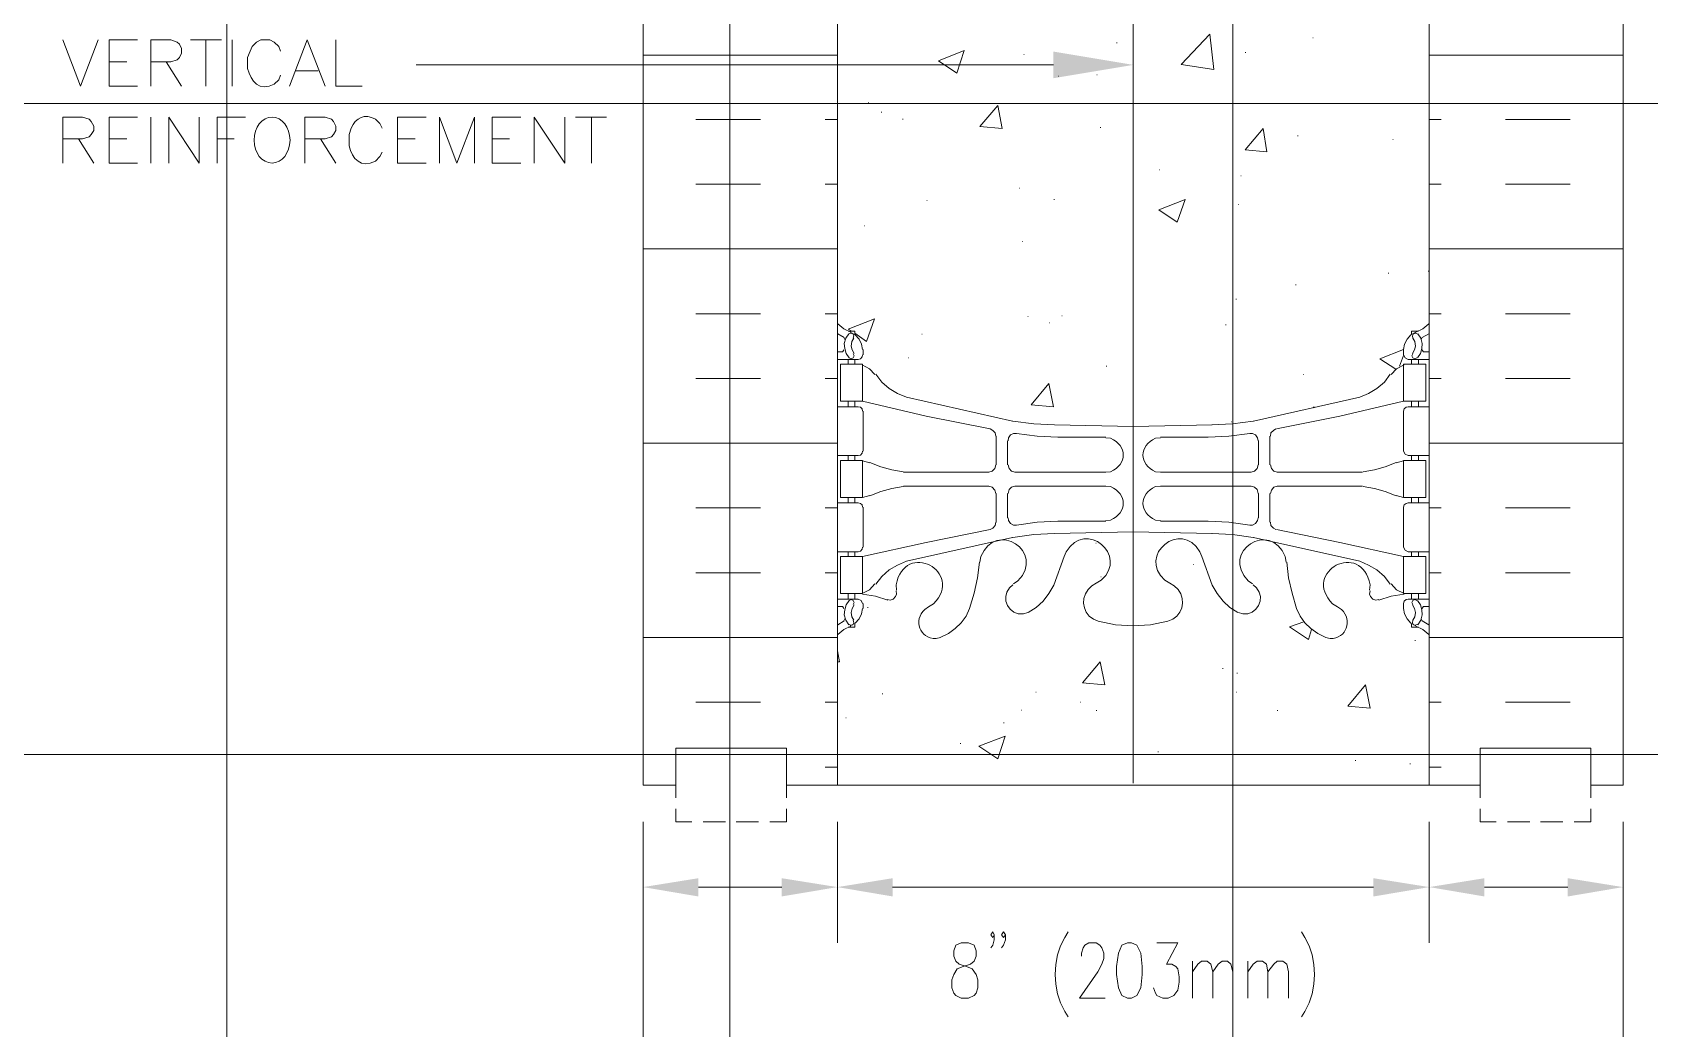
# Model space of a CAD drawing. Header units: millimetres. Extents: x 0 to 216, y 0 to 279.
# Drawn here: x 99.6 to 169, y 100 to 142.7 of the extents above; entities that cross this region are included whole.
import ezdxf

# ---------------------------------------------------------------- set-up
doc = ezdxf.new("R2010")
doc.units = ezdxf.units.MM
doc.layers.add('C00-00-00', color=7, linetype='Continuous')
doc.layers.add('C65-65-65', color=7, linetype='Continuous', true_color=0x656565)

msp = doc.modelspace()

# ---------------------------------------------------------------- hatches: boundary and pattern name
at = {"layer": 'C00-00-00'}
h = msp.add_hatch(color=256, dxfattribs=at)
h.dxf.hatch_style = 2
h.paths.add_polyline_path([(146.854333, 141.351), (143.425333, 140.7795), (143.425333, 141.9225)])
h = msp.add_hatch(color=256, dxfattribs=at)
h.dxf.hatch_style = 2
h.paths.add_polyline_path([(128.185333, 106.447167), (128.185333, 105.664), (125.814667, 106.066167)])
h = msp.add_hatch(color=256, dxfattribs=at)
h.dxf.hatch_style = 2
h.paths.add_polyline_path([(131.7625, 106.447167), (131.7625, 105.664), (134.154333, 106.066167)])
h = msp.add_hatch(color=256, dxfattribs=at)
h.dxf.hatch_style = 2
h.paths.add_polyline_path([(136.525, 106.447167), (136.525, 105.664), (134.154333, 106.066167)])
h = msp.add_hatch(color=256, dxfattribs=at)
h.dxf.hatch_style = 2
h.paths.add_polyline_path([(157.1625, 106.447167), (157.1625, 105.664), (159.554333, 106.066167)])
h = msp.add_hatch(color=256, dxfattribs=at)
h.dxf.hatch_style = 2
h.paths.add_polyline_path([(161.925, 106.447167), (161.925, 105.664), (159.554333, 106.066167)])
h = msp.add_hatch(color=256, dxfattribs=at)
h.dxf.hatch_style = 2
h.paths.add_polyline_path([(165.502167, 106.447167), (165.502167, 105.664), (167.872833, 106.066167)])

# ---------------------------------------------------------------- linework, layer by layer
at = {"layer": 'C00-00-00', "lineweight": 0}
for points in [[(107.95, 0), (107.95, 279.4)], [(129.54, 0), (129.54, 279.4)], [(151.13, 0), (151.13, 279.4)], [(146.854333, 224.768833), (146.854333, 110.532333)], [(125.814667, 110.447667), (125.814667, 167.618833), (127.211667, 167.618833), (127.211667, 169.206333), (131.974167, 169.206333), (131.974167, 167.618833), (134.154333, 167.618833)], [(167.872833, 110.447667), (167.872833, 167.618833), (166.497, 167.618833), (166.497, 169.206333), (161.7345, 169.206333), (161.7345, 167.618833), (159.554333, 167.618833)], [(134.154333, 167.618833), (134.154333, 110.447667)], [(159.554333, 110.447667), (159.554333, 167.618833)], [(100.9015, 142.4305), (101.6635, 140.440833), (102.4255, 142.4305)], [(102.891167, 140.440833), (102.891167, 142.4305), (104.118833, 142.4305)], [(104.690333, 140.440833), (104.690333, 142.4305), (105.537, 142.4305), (105.812167, 142.324667), (105.918, 142.24), (106.002667, 142.0495), (106.002667, 141.859), (105.918, 141.6685), (105.812167, 141.562667), (105.537, 141.478), (104.690333, 141.478)], [(106.383667, 142.4305), (107.717167, 142.4305)], [(107.039833, 142.4305), (107.039833, 140.440833)], [(108.182833, 142.4305), (108.182833, 140.440833)], [(110.257167, 141.943667), (110.1725, 142.134167), (109.982, 142.324667), (109.7915, 142.4305), (109.4105, 142.4305), (109.22, 142.324667), (109.0295, 142.134167), (108.944833, 141.943667), (108.839, 141.6685), (108.839, 141.202833), (108.899891, 140.992746), (108.984752, 140.805098), (109.09331, 140.646588), (109.225292, 140.523912), (109.380424, 140.443769), (109.558435, 140.412854), (109.759051, 140.437865), (109.982, 140.5255), (110.1725, 140.716), (110.257167, 140.9065)], [(110.638167, 140.440833), (111.400167, 142.4305), (112.162167, 140.440833)], [(112.627833, 142.4305), (112.627833, 140.440833), (113.749667, 140.440833)], [(102.891167, 141.478), (103.653167, 141.478)], [(105.3465, 141.478), (106.002667, 140.440833)], [(110.913333, 141.097), (111.865833, 141.097)], [(143.425333, 141.351), (116.078, 141.351)], [(102.891167, 140.440833), (104.118833, 140.440833)], [(215.9, 139.7), (0, 139.7)], [(100.9015, 137.138833), (100.9015, 139.107333), (101.748167, 139.107333), (102.0445, 139.022667), (102.129167, 138.916833), (102.235, 138.726333), (102.235, 138.535833), (102.129167, 138.3665), (102.0445, 138.260667), (101.748167, 138.176), (100.9015, 138.176)], [(102.891167, 137.138833), (102.891167, 139.107333), (104.118833, 139.107333)], [(104.690333, 139.107333), (104.690333, 137.138833)], [(105.452333, 137.138833), (105.452333, 139.107333), (106.764667, 137.138833), (106.764667, 139.107333)], [(107.526667, 137.138833), (107.526667, 139.107333), (108.754333, 139.107333)], [(111.294333, 137.138833), (111.294333, 139.107333), (112.162167, 139.107333), (112.437333, 139.022667), (112.522, 138.916833), (112.627833, 138.726333), (112.627833, 138.535833), (112.522, 138.3665), (112.437333, 138.260667), (112.162167, 138.176), (111.294333, 138.176)], [(114.6175, 138.641667), (114.511667, 138.832167), (114.321167, 139.022667), (114.157518, 139.096744), (113.99907, 139.13275), (113.848079, 139.132334), (113.706804, 139.097147), (113.577501, 139.028837), (113.462428, 138.929054), (113.363842, 138.799447), (113.284, 138.641667), (113.199333, 138.3665), (113.199333, 137.879667), (113.255857, 137.674858), (113.338851, 137.49149), (113.447039, 137.336382), (113.579143, 137.216356), (113.733885, 137.138234), (113.909988, 137.108836), (114.106174, 137.134984), (114.321167, 137.2235), (114.511667, 137.414), (114.6175, 137.6045)], [(115.273667, 137.138833), (115.273667, 139.107333), (116.501333, 139.107333)], [(117.072833, 137.138833), (117.072833, 139.107333), (117.813667, 137.138833), (118.575667, 139.107333), (118.575667, 137.138833)], [(119.337667, 137.138833), (119.337667, 139.107333), (120.565333, 139.107333)], [(121.136833, 137.138833), (121.136833, 139.107333), (122.449167, 137.138833), (122.449167, 139.107333)], [(122.914833, 139.107333), (124.248333, 139.107333)], [(123.592167, 139.107333), (123.592167, 137.138833)], [(101.578833, 138.176), (102.235, 137.138833)], [(102.891167, 138.176), (103.653167, 138.176)], [(107.526667, 138.176), (108.2675, 138.176)], [(111.971667, 138.176), (112.627833, 137.138833)], [(115.273667, 138.176), (116.035667, 138.176)], [(119.337667, 138.176), (120.0785, 138.176)], [(102.891167, 137.138833), (104.118833, 137.138833)], [(115.273667, 137.138833), (116.501333, 137.138833)], [(119.337667, 137.138833), (120.565333, 137.138833)], [(134.1755, 130.2385), (134.4295, 130.026833), (134.725833, 129.878667)], [(134.1755, 129.815167), (134.450667, 129.645833)], [(134.641167, 129.815167), (134.514167, 129.624667), (134.450667, 129.391833), (134.471833, 129.180167), (134.535333, 128.9685), (134.662333, 128.778)], [(134.62, 129.921), (134.895167, 129.921), (134.895167, 129.794)], [(134.831667, 129.624667), (134.852833, 129.7305), (134.8105, 129.815167), (134.725833, 129.836333), (134.62, 129.794)], [(135.233833, 129.137833), (135.1915, 129.370667), (135.085667, 129.582333), (134.916333, 129.772833), (134.704667, 129.878667)], [(158.982833, 129.878667), (158.771167, 129.772833), (158.601833, 129.582333), (158.496, 129.370667), (158.453667, 129.137833)], [(159.088667, 129.921), (158.792333, 129.921), (158.792333, 129.794)], [(159.0675, 129.794), (158.961667, 129.836333), (158.877, 129.815167), (158.834667, 129.7305), (158.855833, 129.624667)], [(158.982833, 129.878667), (159.279167, 130.026833), (159.533167, 130.2385)], [(159.046333, 128.778), (159.173333, 128.9685), (159.236833, 129.180167), (159.258, 129.391833), (159.1945, 129.624667), (159.0675, 129.815167)], [(159.258, 129.645833), (159.533167, 129.815167)], [(134.387167, 129.053167), (134.4295, 129.116667)], [(134.471833, 129.561167), (134.4295, 129.645833)], [(134.852833, 129.624667), (134.768167, 129.4765), (134.747, 129.286), (134.789333, 129.116667), (134.874, 128.9685)], [(135.255, 129.137833), (135.255, 128.905)], [(158.453667, 129.137833), (158.453667, 128.905)], [(158.834667, 128.9685), (158.919333, 129.116667), (158.961667, 129.286), (158.9405, 129.4765), (158.855833, 129.624667)], [(159.258, 129.645833), (159.215667, 129.561167)], [(159.258, 129.116667), (159.300333, 129.053167)], [(134.154333, 129.032), (134.387167, 129.032)], [(134.154333, 128.7145), (135.043333, 128.7145)], [(134.62, 128.7145), (134.62, 128.502833)], [(134.662333, 128.778), (134.747, 128.735667), (134.831667, 128.778), (134.874, 128.862667), (134.831667, 128.947333)], [(134.895167, 128.7145), (134.895167, 128.502833)], [(135.043333, 128.7145), (135.149167, 128.735667), (135.212667, 128.820333), (135.233833, 128.905)], [(135.763, 128.058333), (135.530167, 128.312333), (135.212667, 128.481667)], [(158.474833, 128.481667), (158.157333, 128.312333), (157.9245, 128.058333)], [(158.453667, 128.905), (158.517167, 128.778), (158.644167, 128.7145)], [(159.554333, 128.7145), (158.644167, 128.7145)], [(158.792333, 128.7145), (158.792333, 128.502833)], [(158.855833, 128.947333), (158.8135, 128.862667), (158.855833, 128.778), (158.9405, 128.735667), (159.025167, 128.778)], [(159.088667, 128.7145), (159.088667, 128.502833)], [(159.554333, 129.032), (159.300333, 129.032)], [(135.805333, 128.0795), (136.059333, 127.740833), (136.376833, 127.465667), (136.736667, 127.254), (137.117667, 127.084667)], [(156.569833, 127.084667), (156.950833, 127.254), (157.310667, 127.465667), (157.628167, 127.740833), (157.882167, 128.0795)], [(137.117667, 127.084667), (141.6685, 126.068667)], [(156.569833, 127.084667), (152.019, 126.068667)], [(134.154333, 126.6825), (135.043333, 126.6825)], [(134.62, 126.915333), (134.62, 126.6825)], [(134.895167, 126.915333), (134.895167, 126.6825)], [(135.233833, 126.492), (135.212667, 126.597833), (135.149167, 126.661333), (135.043333, 126.6825)], [(135.233833, 126.915333), (137.964333, 126.280333), (140.716, 125.73)], [(135.255, 126.492), (135.255, 124.7775)], [(152.992667, 125.73), (155.723167, 126.280333), (158.453667, 126.915333)], [(158.644167, 126.6825), (158.5595, 126.661333), (158.474833, 126.597833), (158.453667, 126.492)], [(158.453667, 126.492), (158.453667, 124.7775)], [(159.554333, 126.6825), (158.644167, 126.6825)], [(158.792333, 126.915333), (158.792333, 126.6825)], [(159.088667, 126.915333), (159.088667, 126.6825)], [(140.948833, 125.4125), (140.927667, 125.560667), (140.821833, 125.6665), (140.716, 125.73)], [(141.689667, 126.068667), (142.578667, 125.941667), (143.467667, 125.899333)], [(143.467667, 125.899333), (146.854333, 125.835833)], [(150.241, 125.899333), (146.854333, 125.835833)], [(150.219833, 125.899333), (151.108833, 125.941667), (151.997833, 126.068667)], [(152.9715, 125.73), (152.865667, 125.6665), (152.759833, 125.560667), (152.738667, 125.4125)], [(140.97, 125.4125), (140.97, 124.184833)], [(141.456833, 125.222), (141.456833, 124.184833)], [(141.837833, 125.5395), (141.710833, 125.5395), (141.583833, 125.476), (141.499167, 125.349), (141.478, 125.222)], [(141.837833, 125.5395), (142.726833, 125.4125), (143.615833, 125.370167)], [(143.615833, 125.370167), (145.669, 125.370167)], [(145.669, 123.867333), (145.880667, 123.8885), (146.007295, 123.952251), (146.117039, 124.026484), (146.209899, 124.109704), (146.285876, 124.200411), (146.344969, 124.297108), (146.387178, 124.398298), (146.412504, 124.502484), (146.420946, 124.608167), (146.412504, 124.71385), (146.387178, 124.818035), (146.344969, 124.919225), (146.285876, 125.015923), (146.209899, 125.10663), (146.117039, 125.189849), (146.007295, 125.264083), (145.880667, 125.327833), (145.669, 125.349)], [(148.0185, 125.349), (147.806833, 125.327833), (147.680205, 125.264083), (147.570461, 125.189849), (147.477601, 125.10663), (147.401624, 125.015923), (147.342531, 124.919225), (147.300322, 124.818035), (147.274996, 124.71385), (147.266554, 124.608167), (147.274996, 124.502484), (147.300322, 124.398298), (147.342531, 124.297108), (147.401624, 124.200411), (147.477601, 124.109704), (147.570461, 124.026484), (147.680205, 123.952251), (147.806833, 123.8885), (148.0185, 123.867333)], [(150.071667, 125.370167), (148.0185, 125.370167)], [(150.071667, 125.370167), (150.960667, 125.4125), (151.849667, 125.5395)], [(152.2095, 125.222), (152.188333, 125.349), (152.103667, 125.476), (151.976667, 125.5395), (151.849667, 125.5395)], [(152.230667, 125.222), (152.230667, 124.184833)], [(152.7175, 125.4125), (152.7175, 124.184833)], [(134.154333, 124.587), (135.043333, 124.587)], [(135.233833, 123.571), (135.233833, 124.375333), (134.281333, 124.375333), (134.281333, 123.571)], [(134.62, 124.587), (134.62, 124.375333)], [(134.895167, 124.587), (134.895167, 124.375333)], [(135.043333, 124.587), (135.149167, 124.608167), (135.212667, 124.692833), (135.233833, 124.7775)], [(135.551333, 124.2695), (135.233833, 124.354167)], [(135.551333, 124.290667), (136.017, 124.100167), (136.482667, 123.973167), (136.9695, 123.8885)], [(156.718, 123.8885), (157.204833, 123.973167), (157.6705, 124.100167), (158.136167, 124.290667)], [(158.453667, 124.354167), (158.136167, 124.2695)], [(158.453667, 124.7775), (158.517167, 124.6505), (158.644167, 124.587)], [(158.453667, 123.571), (158.453667, 124.375333), (159.406167, 124.375333), (159.406167, 123.571)], [(159.554333, 124.587), (158.644167, 124.587)], [(158.792333, 124.587), (158.792333, 124.375333)], [(159.088667, 124.587), (159.088667, 124.375333)], [(135.233833, 123.571), (135.233833, 122.787833), (134.281333, 122.787833), (134.281333, 123.571)], [(136.990667, 123.867333), (140.6525, 123.867333)], [(140.6525, 123.867333), (140.800667, 123.909667), (140.9065, 124.036667), (140.948833, 124.184833)], [(141.478, 124.184833), (141.520333, 124.036667), (141.626167, 123.909667), (141.774333, 123.867333)], [(141.774333, 123.867333), (145.669, 123.867333)], [(151.913167, 123.867333), (148.0185, 123.867333)], [(151.913167, 123.867333), (152.061333, 123.909667), (152.167167, 124.036667), (152.2095, 124.184833)], [(152.738667, 124.184833), (152.781, 124.036667), (152.886833, 123.909667), (153.035, 123.867333)], [(156.696833, 123.867333), (153.035, 123.867333)], [(158.453667, 123.571), (158.453667, 122.787833), (159.406167, 122.787833), (159.406167, 123.571)], [(135.233833, 122.787833), (135.551333, 122.8725)], [(136.9695, 123.2535), (136.482667, 123.168833), (136.017, 123.041833), (135.551333, 122.851333)], [(136.990667, 123.274667), (140.6525, 123.274667)], [(140.948833, 122.957167), (140.9065, 123.105333), (140.800667, 123.232333), (140.6525, 123.274667)], [(140.97, 121.7295), (140.97, 122.957167)], [(141.456833, 121.92), (141.456833, 122.957167)], [(141.774333, 123.274667), (141.626167, 123.232333), (141.520333, 123.1265), (141.478, 122.957167)], [(141.774333, 123.274667), (145.669, 123.274667)], [(145.669, 121.793), (145.880667, 121.814167), (146.007295, 121.877917), (146.117039, 121.952151), (146.209899, 122.03537), (146.285876, 122.126077), (146.344969, 122.222775), (146.387178, 122.323965), (146.412504, 122.42815), (146.420946, 122.533833), (146.412504, 122.639516), (146.387178, 122.743702), (146.344969, 122.844892), (146.285876, 122.941589), (146.209899, 123.032296), (146.117039, 123.115516), (146.007295, 123.189749), (145.880667, 123.2535), (145.669, 123.274667)], [(148.0185, 123.274667), (147.806833, 123.2535), (147.680205, 123.189749), (147.570461, 123.115516), (147.477601, 123.032296), (147.401624, 122.941589), (147.342531, 122.844892), (147.300322, 122.743702), (147.274996, 122.639516), (147.266554, 122.533833), (147.274996, 122.42815), (147.300322, 122.323965), (147.342531, 122.222775), (147.401624, 122.126077), (147.477601, 122.03537), (147.570461, 121.952151), (147.680205, 121.877917), (147.806833, 121.814167), (148.0185, 121.793)], [(151.913167, 123.274667), (148.0185, 123.274667)], [(152.2095, 122.957167), (152.167167, 123.1265), (152.061333, 123.232333), (151.913167, 123.274667)], [(152.230667, 121.92), (152.230667, 122.957167)], [(152.7175, 121.7295), (152.7175, 122.957167)], [(153.035, 123.274667), (152.886833, 123.232333), (152.781, 123.105333), (152.738667, 122.957167)], [(156.696833, 123.274667), (153.035, 123.274667)], [(158.136167, 122.851333), (157.6705, 123.041833), (157.204833, 123.168833), (156.718, 123.2535)], [(158.136167, 122.8725), (158.453667, 122.787833)], [(134.154333, 122.555), (135.043333, 122.555)], [(134.62, 122.555), (134.62, 122.787833)], [(134.895167, 122.555), (134.895167, 122.787833)], [(135.233833, 122.3645), (135.212667, 122.470333), (135.149167, 122.533833), (135.043333, 122.555)], [(135.255, 120.65), (135.255, 122.3645)], [(158.644167, 122.555), (158.5595, 122.533833), (158.474833, 122.470333), (158.453667, 122.3645)], [(158.453667, 120.65), (158.453667, 122.3645)], [(159.554333, 122.555), (158.644167, 122.555)], [(158.792333, 122.555), (158.792333, 122.787833)], [(159.088667, 122.555), (159.088667, 122.787833)], [(140.716, 121.412), (140.821833, 121.4755), (140.927667, 121.581333), (140.948833, 121.7295)], [(141.478, 121.92), (141.499167, 121.793), (141.583833, 121.666), (141.710833, 121.6025), (141.837833, 121.6025)], [(143.615833, 121.771833), (142.726833, 121.7295), (141.837833, 121.6025)], [(143.615833, 121.771833), (145.669, 121.771833)], [(150.071667, 121.771833), (148.0185, 121.771833)], [(151.849667, 121.6025), (150.960667, 121.7295), (150.071667, 121.771833)], [(151.849667, 121.6025), (151.976667, 121.6025), (152.103667, 121.666), (152.188333, 121.793), (152.2095, 121.92)], [(152.738667, 121.7295), (152.759833, 121.581333), (152.865667, 121.4755), (152.9715, 121.412)], [(140.716, 121.412), (137.964333, 120.861667), (135.233833, 120.247833)], [(137.117667, 120.057333), (141.6685, 121.073333)], [(141.710833, 119.083667), (141.901333, 119.210667), (142.090911, 119.442817), (142.208428, 119.674802), (142.261074, 119.901876), (142.25604, 120.119295), (142.200517, 120.322313), (142.101693, 120.506184), (141.96676, 120.666164), (141.802908, 120.797505), (141.617327, 120.895464), (141.417208, 120.955294), (141.20974, 120.97225), (141.002114, 120.941587), (140.80152, 120.85856), (140.615148, 120.718422), (140.450189, 120.516428), (140.313833, 120.247833), (140.2715, 120.015)], [(143.467667, 121.242667), (142.578667, 121.200333), (141.689667, 121.073333)], [(143.467667, 121.242667), (146.854333, 121.306167)], [(145.266833, 119.104833), (145.4785, 119.231833), (145.668711, 119.437717), (145.79256, 119.650082), (145.856151, 119.863847), (145.865585, 120.073936), (145.826965, 120.275268), (145.746391, 120.462766), (145.629966, 120.63135), (145.483792, 120.775942), (145.313971, 120.891462), (145.126604, 120.972833), (144.927795, 121.014975), (144.723644, 121.01281), (144.520254, 120.961259), (144.323726, 120.855242), (144.140163, 120.689682), (143.975667, 120.4595), (143.891, 120.247833)], [(150.241, 121.242667), (146.854333, 121.306167)], [(149.7965, 120.247833), (149.711833, 120.4595), (149.547337, 120.689682), (149.363774, 120.855242), (149.167246, 120.961259), (148.963856, 121.01281), (148.759705, 121.014975), (148.560896, 120.972833), (148.373529, 120.891462), (148.203708, 120.775942), (148.057534, 120.63135), (147.941109, 120.462766), (147.860535, 120.275268), (147.821915, 120.073936), (147.831349, 119.863847), (147.89494, 119.650082), (148.018789, 119.437717), (148.209, 119.231833), (148.420667, 119.104833)], [(151.997833, 121.073333), (151.108833, 121.200333), (150.219833, 121.242667)], [(153.416, 120.015), (153.373667, 120.247833), (153.237311, 120.516428), (153.072352, 120.718422), (152.88598, 120.85856), (152.685386, 120.941587), (152.47776, 120.97225), (152.270292, 120.955294), (152.070173, 120.895464), (151.884592, 120.797505), (151.72074, 120.666164), (151.585807, 120.506184), (151.486983, 120.322313), (151.43146, 120.119295), (151.426426, 119.901876), (151.479072, 119.674802), (151.596589, 119.442817), (151.786167, 119.210667), (151.976667, 119.083667)], [(156.569833, 120.057333), (152.019, 121.073333)], [(158.453667, 120.247833), (155.723167, 120.861667), (152.992667, 121.412)], [(134.154333, 120.4595), (135.043333, 120.4595)], [(134.62, 120.247833), (134.62, 120.4595)], [(134.895167, 120.247833), (134.895167, 120.4595)], [(135.043333, 120.4595), (135.149167, 120.480667), (135.212667, 120.565333), (135.233833, 120.65)], [(143.891, 120.247833), (143.4465, 119.020167)], [(149.7965, 120.247833), (150.241, 119.020167)], [(158.453667, 120.65), (158.517167, 120.523), (158.644167, 120.4595)], [(159.554333, 120.4595), (158.644167, 120.4595)], [(158.792333, 120.247833), (158.792333, 120.4595)], [(159.088667, 120.247833), (159.088667, 120.4595)], [(137.117667, 120.057333), (136.736667, 119.888), (136.376833, 119.676333), (136.059333, 119.401167), (135.805333, 119.0625)], [(138.070167, 118.088833), (138.281833, 118.215833), (138.397006, 118.346959), (138.490203, 118.477209), (138.562555, 118.605992), (138.615192, 118.732715), (138.649244, 118.856788), (138.665841, 118.977617), (138.666113, 119.094611), (138.651192, 119.207177), (138.622206, 119.314725), (138.580285, 119.416661), (138.526561, 119.512393), (138.462163, 119.60133), (138.388222, 119.68288), (138.305867, 119.75645), (138.216229, 119.821449), (138.120437, 119.877284), (138.019623, 119.923364), (137.914916, 119.959097), (137.807447, 119.98389), (137.698344, 119.997151), (137.58874, 119.998289), (137.479763, 119.986711), (137.372545, 119.961826), (137.268215, 119.923041), (137.167903, 119.869764), (137.072739, 119.801404), (136.983854, 119.717368), (136.902379, 119.617065), (136.829442, 119.499901), (136.766174, 119.365286), (136.713706, 119.212628), (136.673167, 119.041333), (136.694333, 118.8085)], [(139.827, 118.025333), (140.0175, 118.6815), (140.165667, 119.337667), (140.250333, 120.015)], [(153.437167, 120.015), (153.521833, 119.337667), (153.67, 118.6815), (153.8605, 118.025333)], [(156.993167, 118.8085), (157.014333, 119.041333), (156.973794, 119.212628), (156.921326, 119.365286), (156.858058, 119.499901), (156.785121, 119.617065), (156.703646, 119.717368), (156.614761, 119.801404), (156.519597, 119.869764), (156.419285, 119.923041), (156.314955, 119.961826), (156.207737, 119.986711), (156.09876, 119.998289), (155.989156, 119.997151), (155.880053, 119.98389), (155.772584, 119.959097), (155.667877, 119.923364), (155.567063, 119.877284), (155.471271, 119.821449), (155.381633, 119.75645), (155.299278, 119.68288), (155.225337, 119.60133), (155.160939, 119.512393), (155.107215, 119.416661), (155.065294, 119.314725), (155.036308, 119.207177), (155.021387, 119.094611), (155.021659, 118.977617), (155.038256, 118.856788), (155.072308, 118.732715), (155.124945, 118.605992), (155.197297, 118.477209), (155.290494, 118.346959), (155.405667, 118.215833), (155.617333, 118.088833)], [(157.882167, 119.0625), (157.628167, 119.401167), (157.310667, 119.676333), (156.950833, 119.888), (156.569833, 120.057333)], [(135.212667, 118.660333), (135.530167, 118.829667), (135.763, 119.083667)], [(136.292167, 118.406333), (136.419167, 118.385167), (136.546167, 118.4275), (136.652, 118.533333), (136.694333, 118.639167), (136.673167, 118.787333)], [(141.689667, 119.041333), (141.5415, 118.914333), (141.42518, 118.72964), (141.376582, 118.532027), (141.389044, 118.334307), (141.455907, 118.149291), (141.570511, 117.98979), (141.726196, 117.868617), (141.916301, 117.798583), (142.134167, 117.7925), (142.324667, 117.856)], [(142.345833, 117.856), (142.6845, 118.067667), (142.980833, 118.342833), (143.234833, 118.660333), (143.4465, 119.020167)], [(145.266833, 119.104833), (145.076333, 118.999), (144.909943, 118.839355), (144.795743, 118.655885), (144.73254, 118.457607), (144.719146, 118.253536), (144.754368, 118.052691), (144.837018, 117.864086), (144.965903, 117.696739), (145.139833, 117.559667), (145.3515, 117.475), (146.092333, 117.326833), (146.854333, 117.2845)], [(148.336, 117.475), (148.547667, 117.559667), (148.721597, 117.696739), (148.850482, 117.864086), (148.933132, 118.052691), (148.968354, 118.253536), (148.95496, 118.457607), (148.891757, 118.655885), (148.777557, 118.839355), (148.611167, 118.999), (148.420667, 119.104833)], [(150.241, 119.020167), (150.452667, 118.660333), (150.706667, 118.342833), (151.003, 118.067667), (151.341667, 117.856)], [(151.362833, 117.856), (151.553333, 117.7925), (151.771199, 117.798583), (151.961304, 117.868617), (152.116989, 117.98979), (152.231593, 118.149291), (152.298456, 118.334307), (152.310918, 118.532027), (152.26232, 118.72964), (152.146, 118.914333), (151.997833, 119.041333)], [(157.014333, 118.787333), (156.993167, 118.639167), (157.0355, 118.533333), (157.141333, 118.4275), (157.268333, 118.385167), (157.395333, 118.406333)], [(157.9245, 119.083667), (158.157333, 118.829667), (158.474833, 118.660333)], [(134.154333, 118.4275), (135.043333, 118.4275)], [(134.154333, 118.11), (134.387167, 118.11)], [(134.4295, 118.025333), (134.387167, 118.088833)], [(134.662333, 118.364), (134.535333, 118.1735), (134.471833, 117.961833), (134.450667, 117.750167), (134.514167, 117.517333), (134.641167, 117.326833)], [(134.62, 118.4275), (134.62, 118.660333)], [(134.831667, 118.194667), (134.874, 118.279333), (134.831667, 118.364), (134.747, 118.406333), (134.662333, 118.364)], [(134.704667, 117.2845), (134.916333, 117.390333), (135.085667, 117.580833), (135.1915, 117.7925), (135.233833, 118.025333)], [(134.874, 118.1735), (134.789333, 118.025333), (134.747, 117.856), (134.768167, 117.6655), (134.852833, 117.517333)], [(134.895167, 118.4275), (134.895167, 118.660333)], [(135.233833, 118.237), (135.170333, 118.364), (135.043333, 118.4275)], [(136.313333, 118.385167), (135.784167, 118.5545), (135.233833, 118.639167)], [(135.255, 118.025333), (135.255, 118.237)], [(138.070167, 118.088833), (137.900833, 117.983), (137.816453, 117.892704), (137.749653, 117.796235), (137.699945, 117.695265), (137.666842, 117.591466), (137.649859, 117.486512), (137.648508, 117.382075), (137.662302, 117.279829), (137.690754, 117.181445), (137.733378, 117.088596), (137.789688, 117.002956), (137.859195, 116.926198), (137.941414, 116.859993), (138.035857, 116.806014), (138.142038, 116.765935), (138.25947, 116.741428), (138.387667, 116.734167), (138.578167, 116.7765)], [(138.599333, 116.797667), (138.916833, 116.945833), (139.213167, 117.1575), (139.467167, 117.4115), (139.678833, 117.686667), (139.827, 118.025333)], [(153.8605, 118.025333), (154.008667, 117.686667), (154.220333, 117.4115), (154.474333, 117.1575), (154.770667, 116.945833), (155.088167, 116.797667)], [(155.109333, 116.7765), (155.299833, 116.734167), (155.42803, 116.741428), (155.545462, 116.765935), (155.651643, 116.806014), (155.746086, 116.859993), (155.828305, 116.926198), (155.897812, 117.002956), (155.954122, 117.088596), (155.996746, 117.181445), (156.025198, 117.279829), (156.038992, 117.382075), (156.037641, 117.486512), (156.020658, 117.591466), (155.987555, 117.695265), (155.937847, 117.796235), (155.871047, 117.892704), (155.786667, 117.983), (155.617333, 118.088833)], [(158.474833, 118.639167), (157.9245, 118.5545), (157.395333, 118.385167)], [(158.644167, 118.4275), (158.5595, 118.406333), (158.474833, 118.342833), (158.453667, 118.237)], [(158.453667, 118.025333), (158.453667, 118.237)], [(158.453667, 118.025333), (158.496, 117.7925), (158.601833, 117.580833), (158.771167, 117.390333), (158.982833, 117.2845)], [(159.554333, 118.4275), (158.644167, 118.4275)], [(158.792333, 118.4275), (158.792333, 118.660333)], [(159.025167, 118.364), (158.9405, 118.406333), (158.855833, 118.364), (158.8135, 118.279333), (158.855833, 118.194667)], [(158.855833, 117.517333), (158.9405, 117.6655), (158.961667, 117.856), (158.919333, 118.025333), (158.834667, 118.1735)], [(159.0675, 117.326833), (159.1945, 117.517333), (159.258, 117.750167), (159.236833, 117.961833), (159.173333, 118.1735), (159.046333, 118.364)], [(159.088667, 118.4275), (159.088667, 118.660333)], [(159.300333, 118.088833), (159.258, 118.025333)], [(159.554333, 118.11), (159.300333, 118.11)], [(134.450667, 117.496167), (134.1755, 117.326833)], [(134.4295, 117.496167), (134.471833, 117.580833)], [(134.62, 117.348), (134.725833, 117.305667), (134.8105, 117.326833), (134.852833, 117.4115), (134.831667, 117.517333)], [(134.62, 117.221), (134.895167, 117.221), (134.895167, 117.348)], [(146.833167, 117.2845), (147.595167, 117.326833), (148.336, 117.475)], [(159.088667, 117.221), (158.792333, 117.221), (158.792333, 117.348)], [(158.855833, 117.517333), (158.834667, 117.4115), (158.877, 117.326833), (158.961667, 117.305667), (159.0675, 117.348)], [(159.215667, 117.580833), (159.258, 117.496167)], [(159.533167, 117.326833), (159.258, 117.496167)], [(134.725833, 117.263333), (134.4295, 117.115167), (134.1755, 116.9035)], [(159.533167, 116.9035), (159.279167, 117.115167), (158.982833, 117.263333)], [(215.9, 111.76), (0, 111.76)], [(134.154333, 110.447667), (131.974167, 110.447667), (131.974167, 112.035167), (127.211667, 112.035167), (127.211667, 110.447667), (125.814667, 110.447667)], [(159.554333, 110.447667), (161.7345, 110.447667), (161.7345, 112.035167), (166.497, 112.035167), (166.497, 110.447667), (167.872833, 110.447667)], [(127.211667, 110.447667), (127.211667, 109.897333)], [(131.974167, 109.897333), (131.974167, 110.447667)], [(161.7345, 109.897333), (161.7345, 110.447667)], [(166.497, 110.447667), (166.497, 109.897333)], [(127.211667, 109.431667), (127.211667, 108.860167), (127.910167, 108.860167)], [(131.2545, 108.860167), (131.974167, 108.860167), (131.974167, 109.431667)], [(162.433, 108.860167), (161.7345, 108.860167), (161.7345, 109.431667)], [(166.497, 109.431667), (166.497, 108.860167), (165.777333, 108.860167)], [(125.814667, 108.860167), (125.814667, 82.317167)], [(125.814667, 108.860167), (125.814667, 103.674333)], [(128.397, 108.860167), (129.3495, 108.860167)], [(129.815167, 108.860167), (130.767667, 108.860167)], [(134.154333, 108.860167), (134.154333, 103.674333)], [(134.154333, 108.860167), (134.154333, 103.674333)], [(159.554333, 108.860167), (159.554333, 103.674333)], [(159.554333, 108.860167), (159.554333, 103.674333)], [(163.872333, 108.860167), (162.919833, 108.860167)], [(165.2905, 108.860167), (164.338, 108.860167)], [(167.872833, 108.860167), (167.872833, 82.317167)], [(167.872833, 108.860167), (167.872833, 103.674333)], [(131.7625, 106.066167), (128.185333, 106.066167)], [(157.1625, 106.066167), (136.525, 106.066167)], [(165.502167, 106.066167), (161.925, 106.066167)], [(140.885333, 104.013), (140.821833, 103.907167), (140.737167, 104.013), (140.821833, 104.14), (140.885333, 104.013), (140.885333, 103.801333), (140.821833, 103.5685), (140.737167, 103.462667)], [(141.372167, 104.013), (141.2875, 103.907167), (141.202833, 104.013), (141.2875, 104.14), (141.372167, 104.013), (141.372167, 103.801333), (141.2875, 103.5685), (141.202833, 103.462667)], [(144.060333, 104.14), (143.912167, 103.907167), (143.733962, 103.544396), (143.605978, 103.15236), (143.528562, 102.740819), (143.502062, 102.319534), (143.526826, 101.898266), (143.603199, 101.486775), (143.731531, 101.094822), (143.912167, 100.732167), (144.060333, 100.499333)], [(154.072167, 104.14), (154.220333, 103.907167), (154.398538, 103.544396), (154.526522, 103.15236), (154.603938, 102.740819), (154.630438, 102.319534), (154.605674, 101.898266), (154.529301, 101.486775), (154.400969, 101.094822), (154.220333, 100.732167), (154.072167, 100.499333)], [(144.631833, 103.102833), (144.631833, 103.229833), (144.695333, 103.462667), (144.78, 103.5685), (144.949333, 103.674333), (145.266833, 103.674333), (145.415, 103.5685), (145.499667, 103.462667), (145.584333, 103.229833), (145.584333, 102.997), (145.499667, 102.764167), (145.330333, 102.4255), (144.547167, 101.303667), (145.647833, 101.303667)], [(147.870333, 103.674333), (148.759333, 103.674333), (148.2725, 102.764167), (148.505333, 102.764167), (148.674667, 102.658333), (148.759333, 102.5525), (148.822833, 102.213833), (148.822833, 101.981), (148.759333, 101.642333), (148.59, 101.4095), (148.357167, 101.303667), (148.124333, 101.303667), (147.870333, 101.4095), (147.806833, 101.515333), (147.722167, 101.748167)], [(149.394333, 102.891167), (149.394333, 101.303667)], [(149.394333, 102.4255), (149.627167, 102.764167), (149.775333, 102.891167), (150.029333, 102.891167), (150.1775, 102.764167), (150.262167, 102.4255), (150.262167, 101.303667)], [(150.262167, 102.4255), (150.495, 102.764167), (150.664333, 102.891167), (150.897167, 102.891167), (151.045333, 102.764167), (151.13, 102.4255), (151.13, 101.303667)], [(151.765, 102.891167), (151.765, 101.303667)], [(151.765, 102.4255), (151.997833, 102.764167), (152.167167, 102.891167), (152.4, 102.891167), (152.569333, 102.764167), (152.632833, 102.4255), (152.632833, 101.303667)], [(152.632833, 102.4255), (152.886833, 102.764167), (153.035, 102.891167), (153.267833, 102.891167), (153.437167, 102.764167), (153.521833, 102.4255), (153.521833, 101.303667)]]:
    msp.add_lwpolyline(points, dxfattribs=at)
for points in [[(134.281333, 126.915333), (135.233833, 126.915333), (135.233833, 128.502833), (134.281333, 128.502833)], [(159.406167, 126.915333), (158.453667, 126.915333), (158.453667, 128.502833), (159.406167, 128.502833)], [(134.281333, 120.247833), (135.233833, 120.247833), (135.233833, 118.660333), (134.281333, 118.660333)], [(159.406167, 120.247833), (158.453667, 120.247833), (158.453667, 118.660333), (159.406167, 118.660333)], [(139.467167, 103.674333), (139.234333, 103.5685), (139.149667, 103.335667), (139.149667, 103.102833), (139.234333, 102.891167), (139.3825, 102.764167), (139.7, 102.658333), (139.932833, 102.5525), (140.102167, 102.319667), (140.186833, 102.086833), (140.186833, 101.748167), (140.102167, 101.515333), (140.0175, 101.4095), (139.784667, 101.303667), (139.467167, 101.303667), (139.234333, 101.4095), (139.149667, 101.515333), (139.065, 101.748167), (139.065, 102.086833), (139.149667, 102.319667), (139.297833, 102.5525), (139.551833, 102.658333), (139.869333, 102.764167), (140.0175, 102.891167), (140.102167, 103.102833), (140.102167, 103.335667), (140.0175, 103.5685), (139.784667, 103.674333)], [(146.600333, 103.674333), (146.3675, 103.5685), (146.219333, 103.229833), (146.134667, 102.658333), (146.134667, 102.319667), (146.219333, 101.748167), (146.3675, 101.4095), (146.600333, 101.303667), (146.769667, 101.303667), (147.0025, 101.4095), (147.171833, 101.748167), (147.235333, 102.319667), (147.235333, 102.658333), (147.171833, 103.229833), (147.0025, 103.5685), (146.769667, 103.674333)]]:
    msp.add_lwpolyline(points, close=True, dxfattribs=at)
msp.add_ellipse((109.887497, 138.123083), major_axis=(0, 0.98425), ratio=0.784188, start_param=0, end_param=6.283185, dxfattribs=at)
at = {"layer": 'C65-65-65', "lineweight": 0}
for points in [[(146.134667, 142.3035), (146.155833, 142.3035)], [(148.9075, 141.372167), (150.135167, 142.663333), (150.3045, 141.1605)], [(154.559, 142.515167), (154.580167, 142.515167)], [(125.814667, 141.774333), (134.154333, 141.774333)], [(138.4935, 141.520333), (139.594167, 141.964833)], [(139.276667, 140.991167), (139.594167, 141.964833)], [(142.155333, 141.7955), (142.1765, 141.7955)], [(151.659167, 141.880167), (151.680333, 141.880167)], [(167.872833, 141.774333), (159.554333, 141.774333)], [(138.4935, 141.520333), (139.276667, 140.991167)], [(145.288, 140.927667), (145.309167, 140.927667)], [(148.9075, 141.372167), (150.3045, 141.1605)], [(143.637, 140.864167), (143.658167, 140.864167)], [(135.487833, 139.742333), (135.509, 139.742333)], [(140.2715, 138.705167), (141.0335, 139.615333)], [(141.224, 138.6205), (141.0335, 139.615333)], [(128.0795, 139.0015), (130.852333, 139.0015)], [(133.625167, 139.0015), (134.154333, 139.0015)], [(136.038167, 139.319), (136.059333, 139.319)], [(136.948333, 139.022667), (136.9695, 139.022667)], [(160.062333, 139.0015), (159.554333, 139.0015)], [(165.608, 139.0015), (162.835167, 139.0015)], [(140.2715, 138.705167), (141.224, 138.6205)], [(145.436167, 138.662833), (145.457333, 138.662833)], [(151.659167, 137.710333), (152.421167, 138.6205)], [(152.5905, 137.625667), (152.421167, 138.6205)], [(153.902833, 138.303), (153.924, 138.303)], [(157.988, 138.154833), (158.009167, 138.154833)], [(151.659167, 137.710333), (152.5905, 137.625667)], [(147.976167, 136.8425), (147.997333, 136.8425)], [(128.0795, 136.228667), (130.852333, 136.228667)], [(133.625167, 136.228667), (134.154333, 136.228667)], [(141.964833, 136.059333), (141.986, 136.059333)], [(151.468667, 136.5885), (151.489833, 136.5885)], [(160.062333, 136.228667), (159.554333, 136.228667)], [(165.608, 136.228667), (162.835167, 136.228667)], [(137.9855, 135.530167), (138.006667, 135.530167)], [(143.4465, 135.5725), (143.467667, 135.5725)], [(147.955, 135.128), (149.076833, 135.5725)], [(148.738167, 134.598833), (149.076833, 135.5725)], [(147.955, 135.128), (148.738167, 134.598833)], [(151.362833, 135.360833), (151.384, 135.360833)], [(135.297333, 134.450667), (135.3185, 134.450667)], [(125.814667, 133.455833), (134.154333, 133.455833)], [(142.091833, 133.773333), (142.113, 133.773333)], [(167.872833, 133.455833), (159.554333, 133.455833)], [(153.818167, 131.910667), (153.839333, 131.910667)], [(157.7975, 132.418667), (157.818667, 132.418667)], [(159.512, 132.503333), (159.533167, 132.503333)], [(151.257, 131.296833), (151.278167, 131.296833)], [(128.0795, 130.661833), (130.852333, 130.661833)], [(133.625167, 130.661833), (134.154333, 130.661833)], [(142.324667, 130.556), (142.345833, 130.556)], [(143.785167, 130.577167), (143.806333, 130.577167)], [(160.062333, 130.661833), (159.554333, 130.661833)], [(165.608, 130.661833), (162.835167, 130.661833)], [(134.62, 130.005667), (135.741833, 130.450167)], [(134.62, 130.005667), (134.768167, 129.921)], [(134.895167, 129.836333), (135.403167, 129.4765)], [(135.403167, 129.4765), (135.741833, 130.450167)], [(143.256, 130.280833), (143.277167, 130.280833)], [(150.8125, 130.196167), (150.833667, 130.196167)], [(137.773833, 129.794), (137.795, 129.794)], [(157.437667, 128.735667), (158.453667, 129.137833)], [(137.202333, 128.778), (137.2235, 128.778)], [(157.437667, 128.735667), (158.115, 128.291167)], [(158.284333, 128.418167), (158.453667, 128.883833)], [(128.0795, 127.889), (130.852333, 127.889)], [(133.625167, 127.889), (134.154333, 127.889)], [(145.690167, 128.418167), (145.711333, 128.418167)], [(154.156833, 128.058333), (154.178, 128.058333)], [(160.062333, 127.889), (159.554333, 127.889)], [(165.608, 127.889), (162.835167, 127.889)], [(142.472833, 126.767167), (143.234833, 127.677333)], [(143.425333, 126.6825), (143.234833, 127.677333)], [(142.472833, 126.767167), (143.425333, 126.6825)], [(154.580167, 126.640167), (154.6225, 126.6825)], [(154.6225, 126.640167), (154.6225, 126.6825)], [(151.0665, 126.026333), (151.087667, 126.026333)], [(125.814667, 125.116167), (134.154333, 125.116167)], [(167.872833, 125.116167), (159.554333, 125.116167)], [(128.0795, 122.343333), (130.852333, 122.343333)], [(133.625167, 122.343333), (134.154333, 122.343333)], [(160.062333, 122.343333), (159.554333, 122.343333)], [(165.608, 122.343333), (162.835167, 122.343333)], [(145.245667, 120.819333), (145.266833, 120.819333)], [(128.0795, 119.549333), (130.852333, 119.549333)], [(133.625167, 119.549333), (134.154333, 119.549333)], [(149.436667, 119.909167), (149.457833, 119.909167)], [(160.062333, 119.549333), (159.554333, 119.549333)], [(165.608, 119.549333), (162.835167, 119.549333)], [(145.457333, 119.38), (145.4785, 119.38)], [(135.4455, 118.067667), (135.466667, 118.067667)], [(153.564167, 117.242167), (154.178, 117.453833)], [(125.814667, 116.7765), (134.154333, 116.7765)], [(153.564167, 117.242167), (154.3685, 116.691833)], [(154.3685, 116.691833), (154.4955, 117.115167)], [(158.9405, 116.6495), (158.961667, 116.6495)], [(167.872833, 116.7765), (159.554333, 116.7765)], [(134.239, 115.739333), (134.154333, 116.205)], [(134.154333, 115.739333), (134.239, 115.739333)], [(144.674167, 114.829167), (145.436167, 115.739333)], [(145.626667, 114.7445), (145.436167, 115.739333)], [(150.6855, 115.443), (150.706667, 115.443)], [(151.299333, 115.2525), (151.3205, 115.2525)], [(144.674167, 114.829167), (145.626667, 114.7445)], [(156.061833, 113.834333), (156.823833, 114.7445)], [(157.014333, 113.749667), (156.823833, 114.7445)], [(128.0795, 114.003667), (130.852333, 114.003667)], [(133.625167, 114.003667), (134.154333, 114.003667)], [(136.0805, 114.3635), (136.101667, 114.3635)], [(142.663333, 114.427), (142.6845, 114.427)], [(144.568333, 114.003667), (144.5895, 114.003667)], [(151.278167, 114.427), (151.299333, 114.427)], [(160.062333, 114.003667), (159.554333, 114.003667)], [(165.608, 114.003667), (162.835167, 114.003667)], [(134.514167, 113.326333), (134.535333, 113.326333)], [(142.0495, 113.665), (142.070667, 113.665)], [(145.266833, 113.643833), (145.288, 113.643833)], [(153.035, 113.643833), (153.056167, 113.643833)], [(156.061833, 113.834333), (157.014333, 113.749667)], [(140.229167, 112.119833), (141.351, 112.543167)], [(141.0335, 111.5695), (141.351, 112.543167)], [(141.2875, 113.114667), (141.308667, 113.114667)], [(139.424833, 112.225667), (139.446, 112.225667)], [(140.229167, 112.119833), (141.0335, 111.5695)], [(147.912667, 111.865833), (147.933833, 111.865833)], [(133.625167, 111.209667), (134.154333, 111.209667)], [(156.379333, 111.506), (156.4005, 111.506)], [(158.728833, 111.357833), (158.75, 111.357833)], [(160.062333, 111.209667), (159.554333, 111.209667)], [(134.154333, 110.447667), (159.554333, 110.447667)]]:
    msp.add_lwpolyline(points, dxfattribs=at)

doc.saveas('drawing.dxf')
